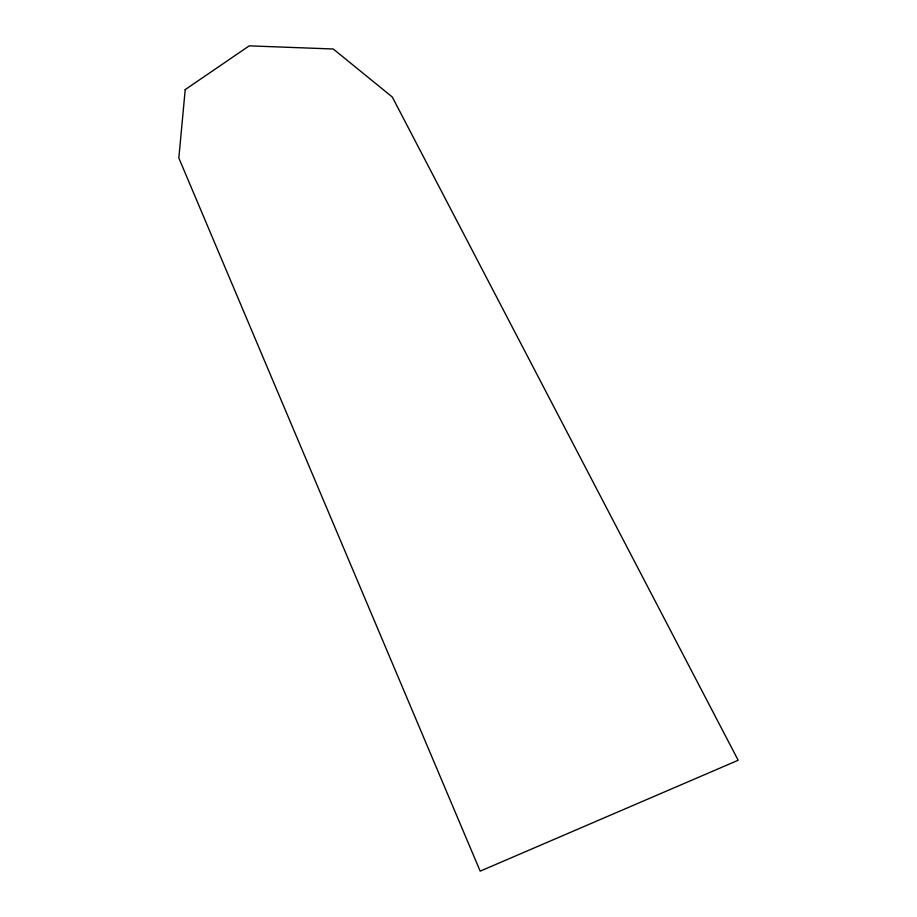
<?xml version="1.0" encoding="UTF-8"?>
<svg xmlns="http://www.w3.org/2000/svg" width="917" height="917" viewBox="0 0 917 917"><rect width="100%" height="100%" fill="white"/><g stroke="black" fill="none" stroke-linecap="round" stroke-linejoin="round"><path stroke-width="1.38" d="M185.223 89.591L178.826 157.988L480.176 871.15L738.174 760.262L392.293 97.019L333.272 49.002L249.241 45.85L185.223 89.591"/></g></svg>
